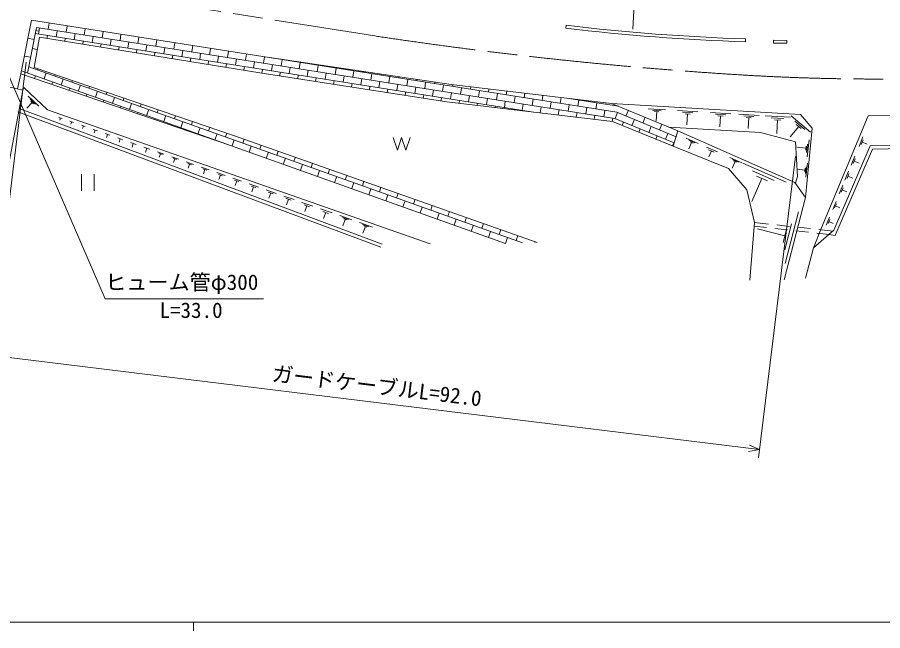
# Model space of a CAD drawing. Units: millimetres, scale not verified. Extents: x 40000 to 680000, y 20000 to 380000.
# Drawn here: x 247122 to 349679, y 204000 to 276689 of the extents above; entities that cross this region are included whole.
import ezdxf
from ezdxf.enums import TextEntityAlignment as Align

# ---------------------------------------------------------------- set-up
doc = ezdxf.new("R2010")
doc.units = ezdxf.units.MM
doc.header["$LTSCALE"] = 1000
doc.linetypes.add('CHAIN', pattern=[18.5, 12, -1.5, 3.5, -1.5])
for name, color, linetype, lineweight in [('M-BGD', 7, 'Continuous', 13), ('M-BMK', 2, 'CHAIN', 13), ('M-STR-HTXT', 7, 'Continuous', 13), ('M-STR-STRC', 7, 'Continuous', 13), ('M-TTL-BAND', 7, 'Continuous', 13)]:
    doc.layers.add(name, color=color, linetype=linetype, lineweight=lineweight)
doc.styles.add('ＭＳ ゴシック', font='')
doc.styles.get('ＭＳ ゴシック').set_extended_font_data('MS Gothic')

msp = doc.modelspace()

# ---------------------------------------------------------------- linework, layer by layer
at = {"layer": 'M-BGD'}
for p, q in [((248790, 276342), (247557, 269981)), ((248785, 276313), (248806, 276309)), ((250914, 276008), (250797, 275267)), ((248341, 270084), (249389, 275488)), ((249316, 275115), (249674, 275046)), ((249389, 275488), (317952, 264704)), ((249736, 275434), (249619, 274693)), ((251859, 275100), (251743, 274359)), ((253038, 275674), (252921, 274933)), ((255162, 275340), (255045, 274599)), ((257286, 275006), (257169, 274265)), ((312111, 275407), (312152, 275746)), ((248375, 274202), (249112, 274060)), ((249738, 274341), (249102, 270730)), ((249246, 274752), (308307, 265462)), ((250681, 274526), (250629, 274197)), ((252805, 274192), (252752, 273854)), ((253983, 274766), (253867, 274025)), ((254929, 273858), (254874, 273510)), ((256107, 274432), (255991, 273691)), ((258231, 274098), (258115, 273357)), ((259410, 274672), (259293, 273931)), ((261533, 274337), (261417, 273597)), ((263657, 274003), (263541, 273263)), ((333419, 274132), (333409, 273791)), ((248907, 273004), (249483, 272893)), ((257053, 273524), (256996, 273167)), ((259176, 273190), (259119, 272823)), ((260355, 273764), (260238, 273023)), ((261300, 272856), (261241, 272480)), ((262479, 273430), (262362, 272689)), ((264603, 273095), (264486, 272355)), ((265781, 273669), (265665, 272928)), ((267905, 273335), (267789, 272594)), ((270029, 273001), (269912, 272260)), ((247966, 272092), (248703, 271949)), ((263424, 272522), (263364, 272136)), ((265548, 272188), (265486, 271793)), ((266727, 272761), (266610, 272021)), ((267672, 271853), (267608, 271449)), ((268850, 272427), (268734, 271686)), ((270974, 272093), (270858, 271352)), ((272153, 272667), (272036, 271926)), ((274277, 272333), (274160, 271592)), ((276234, 272025), (318156, 265431)), ((276401, 271999), (276284, 271258)), ((277464, 271842), (277463, 271832)), ((307005, 249961), (248486, 270829)), ((269796, 271519), (269731, 271105)), ((271920, 271185), (271853, 270762)), ((273098, 271759), (272982, 271018)), ((274044, 270851), (273976, 270418)), ((275222, 271425), (275106, 270684)), ((277346, 271091), (277230, 270350)), ((278525, 271665), (278408, 270924)), ((279470, 270757), (279353, 270016)), ((279591, 271526), (279586, 271498)), ((280648, 271331), (280532, 270590)), ((281718, 271210), (281710, 271164)), ((282772, 270997), (282656, 270256)), ((283844, 270894), (283834, 270830)), ((247153, 268213), (247557, 269981)), ((272381, 261511), (247627, 270339)), ((249170, 269431), (249283, 269748)), ((249535, 270455), (249575, 270568)), ((250295, 269387), (250547, 270094)), ((251560, 269733), (251611, 269876)), ((276168, 270517), (276098, 270077)), ((278291, 270183), (278223, 269749)), ((280415, 269849), (280348, 269420)), ((281594, 270423), (281477, 269682)), ((283718, 270089), (283601, 269348)), ((284896, 270663), (284780, 269922)), ((285842, 269755), (285725, 269014)), ((285971, 270577), (285958, 270496)), ((287020, 270329), (286904, 269588)), ((288098, 270261), (288082, 270162)), ((289144, 269995), (289027, 269254)), ((290224, 269945), (290206, 269828)), ((251205, 268736), (251308, 269026)), ((252320, 268665), (252572, 269371)), ((253585, 269010), (253647, 269183)), ((282539, 269515), (282473, 269092)), ((284663, 269181), (284598, 268764)), ((286787, 268847), (286722, 268436)), ((287965, 269421), (287849, 268680)), ((290089, 269087), (289973, 268346)), ((291268, 269661), (291151, 268920)), ((292213, 268753), (292097, 268012)), ((292351, 269629), (292330, 269494)), ((293392, 269327), (293275, 268586)), ((294478, 269312), (294454, 269159)), ((295516, 268992), (295399, 268252)), ((296604, 268996), (296578, 268825)), ((247908, 268387), (247788, 268071)), ((253240, 268042), (253333, 268304)), ((254346, 267943), (254597, 268649)), ((255610, 268288), (255682, 268490)), ((256371, 267221), (256623, 267927)), ((257635, 267566), (257718, 267798)), ((288911, 268513), (288847, 268108)), ((291035, 268179), (290972, 267780)), ((293159, 267845), (293097, 267452)), ((294337, 268419), (294221, 267678)), ((296461, 268085), (296345, 267344)), ((297640, 268658), (297523, 267917)), ((298585, 267750), (298468, 267010)), ((298732, 268686), (298701, 268491)), ((299763, 268324), (299647, 267583)), ((300869, 268437), (300825, 268157)), ((301887, 267990), (301771, 267249)), ((303007, 268188), (302949, 267823)), ((305144, 267939), (305073, 267489)), ((307281, 267690), (307197, 267155)), ((248412, 267357), (249661, 266170)), ((248645, 266977), (249270, 266384)), ((248722, 266746), (249034, 266449)), ((255275, 267348), (255358, 267582)), ((257310, 266654), (257383, 266860)), ((258396, 266499), (258648, 267205)), ((259660, 266844), (259753, 267105)), ((295283, 267511), (295222, 267124)), ((297406, 267177), (297347, 266796)), ((299530, 266843), (299479, 266517)), ((300709, 267416), (300592, 266675)), ((302833, 267082), (302716, 266341)), ((304011, 267656), (303895, 266915)), ((304957, 266748), (304840, 266007)), ((306135, 267322), (306019, 266581)), ((308259, 266988), (308142, 266247)), ((309418, 267440), (309321, 266821)), ((310383, 266654), (310266, 265913)), ((311556, 267191), (311445, 266487)), ((312475, 267084), (318360, 266158)), ((312624, 267067), (312623, 267061)), ((313685, 266894), (313569, 266153)), ((314761, 266818), (314747, 266727)), ((290359, 249815), (247325, 265882)), ((248878, 266597), (248245, 265931)), ((259345, 265959), (259408, 266138)), ((260421, 265776), (260673, 266483)), ((261685, 266122), (261789, 266413)), ((262446, 265054), (262698, 265761)), ((263710, 265400), (263825, 265720)), ((301654, 266508), (301615, 266262)), ((303778, 266174), (303752, 266007)), ((305902, 265840), (305888, 265751)), ((307080, 266414), (306964, 265673)), ((309204, 266080), (309092, 265368)), ((311328, 265746), (311229, 265113)), ((312507, 266320), (312390, 265579)), ((314631, 265986), (314514, 265245)), ((315809, 266560), (315693, 265819)), ((316755, 265652), (316638, 264911)), ((316899, 266569), (316871, 266393)), ((325418, 263245), (317551, 266492)), ((317551, 266492), (339942, 265170)), ((319538, 265672), (319252, 264979)), ((321903, 265835), (323920, 265715)), ((322399, 265670), (323408, 265611)), ((325380, 265629), (327783, 265487)), ((290219, 249441), (247185, 265507)), ((252056, 264828), (252441, 264693)), ((252248, 264760), (252159, 264504)), ((261380, 265265), (261433, 265415)), ((263415, 264571), (263458, 264693)), ((264471, 264332), (264723, 265039)), ((265735, 264677), (265860, 265027)), ((308026, 265506), (308024, 265496)), ((313452, 265412), (313365, 264857)), ((315576, 265078), (315501, 264602)), ((317700, 264744), (317637, 264347)), ((317952, 264704), (324967, 261808)), ((318258, 265389), (317972, 264696)), ((318156, 265431), (325193, 262526)), ((321526, 264852), (321239, 264158)), ((322643, 265521), (323148, 265491)), ((322895, 265506), (322832, 264430)), ((325971, 265434), (327173, 265363)), ((326262, 265256), (326863, 265220)), ((326563, 265238), (326487, 263956)), ((329271, 265399), (331684, 265257)), ((329865, 265203), (331072, 265132)), ((330157, 265024), (330760, 264989)), ((330459, 265006), (330383, 263719)), ((332622, 265201), (335035, 265059)), ((333216, 265005), (334422, 264934)), ((333508, 264826), (334111, 264791)), ((333809, 264808), (333733, 263522)), ((335736, 265017), (338743, 264840)), ((336476, 264773), (337980, 264684)), ((338831, 265014), (341140, 263080)), ((253364, 264370), (253790, 264221)), ((253577, 264296), (253478, 264012)), ((254713, 263899), (255182, 263734)), ((254947, 263817), (254838, 263504)), ((265450, 263876), (265484, 263971)), ((266496, 263610), (266748, 264316)), ((267761, 263955), (267896, 264335)), ((268521, 262888), (268773, 263594)), ((269786, 263233), (269931, 263642)), ((324847, 261425), (317675, 264342)), ((318966, 264286), (318800, 263884)), ((320246, 264569), (319960, 263875)), ((322233, 263748), (321947, 263055)), ((323513, 264031), (323227, 263338)), ((336840, 264550), (337592, 264505)), ((337216, 264528), (337121, 262924)), ((339728, 263739), (338696, 262508)), ((339279, 264377), (340434, 263409)), ((339439, 263981), (340016, 263497)), ((256104, 263412), (256617, 263232)), ((256361, 263322), (256241, 262980)), ((257538, 262910), (258098, 262715)), ((257818, 262813), (257688, 262440)), ((267485, 263182), (267509, 263249)), ((270546, 262166), (270798, 262872)), ((271811, 262511), (271967, 262949)), ((320953, 263465), (320792, 263074)), ((322941, 262645), (322783, 262264)), ((324220, 262928), (323934, 262235)), ((325418, 263245), (324847, 261425)), ((339284, 257108), (325418, 263245)), ((259018, 262393), (259624, 262181)), ((259321, 262287), (259180, 261883)), ((260544, 261859), (261199, 261630)), ((260871, 261745), (260719, 261308)), ((269520, 262488), (269534, 262527)), ((271555, 261793), (271559, 261805)), ((272571, 261443), (272823, 262150)), ((273836, 261789), (273998, 262244)), ((275861, 261067), (276026, 261530)), ((291670, 262440), (292170, 260940)), ((292170, 260940), (292670, 262440)), ((292670, 262440), (293170, 260940)), ((293170, 260940), (293670, 262440)), ((324928, 261824), (324775, 261454)), ((326407, 262370), (327827, 261741)), ((327033, 261866), (326698, 261109)), ((326720, 262118), (327430, 261804)), ((326856, 261945), (327211, 261788)), ((340768, 261673), (340660, 260663)), ((340956, 262164), (340741, 260143)), ((346872, 261398), (347335, 262513)), ((347136, 261615), (347368, 262172)), ((347252, 261894), (347846, 261646)), ((262118, 261309), (262823, 261062)), ((262470, 261186), (262306, 260716)), ((263741, 260741), (264498, 260477)), ((263895, 260574), (264273, 260442)), ((264084, 260508), (263943, 260104)), ((274596, 260721), (274848, 261428)), ((276622, 259999), (276873, 260706)), ((277886, 260345), (278054, 260816)), ((328799, 261311), (330104, 260734)), ((329049, 260993), (329701, 260704)), ((329375, 260848), (329067, 260153)), ((340579, 261182), (339502, 261296)), ((340606, 261434), (340552, 260929)), ((348470, 261072), (344261, 251289)), ((265415, 260156), (266225, 259872)), ((265580, 259977), (265985, 259835)), ((265782, 259906), (265631, 259474)), ((267141, 259552), (268006, 259249)), ((278647, 259277), (278899, 259983)), ((279911, 259622), (280082, 260102)), ((331550, 260094), (332986, 259458)), ((332183, 259584), (331844, 258819)), ((331867, 259839), (332584, 259521)), ((332004, 259664), (332363, 259505)), ((345942, 259163), (346388, 260237)), ((346197, 259372), (346420, 259909)), ((346308, 259641), (346881, 259402)), ((267317, 259361), (267750, 259210)), ((267533, 259285), (267372, 258824)), ((268922, 258929), (269844, 258607)), ((269109, 258726), (269570, 258565)), ((269340, 258645), (269168, 258154)), ((280672, 258555), (280924, 259261)), ((281936, 258900), (282110, 259388)), ((282697, 257833), (282949, 258539)), ((283961, 258178), (284138, 258673)), ((333103, 259406), (338237, 257134)), ((334235, 258496), (336802, 257360)), ((340455, 258585), (339573, 258679)), ((340477, 258792), (340433, 258378)), ((340609, 258987), (340521, 258160)), ((340763, 259388), (340588, 257735)), ((345199, 257376), (345645, 258450)), ((254728, 258110), (254728, 256110)), ((256228, 258110), (256228, 256110)), ((270758, 258287), (271738, 257944)), ((270958, 258071), (271448, 257899)), ((271203, 257985), (271020, 257462)), ((272652, 257625), (273693, 257261)), ((284722, 257111), (284974, 257817)), ((285986, 257456), (286166, 257959)), ((335367, 257585), (334155, 254847)), ((334726, 257869), (336009, 257301)), ((345453, 257585), (345677, 258122)), ((345565, 257854), (346138, 257615)), ((272864, 257395), (273384, 257213)), ((273124, 257304), (272930, 256749)), ((274605, 256942), (275708, 256556)), ((274830, 256698), (275381, 256505)), ((275105, 256602), (274900, 256014)), ((286747, 256388), (286999, 257095)), ((288011, 256734), (288194, 257245)), ((290037, 256012), (290222, 256531)), ((340547, 255353), (339284, 257108)), ((344537, 255786), (344958, 256798)), ((344777, 255983), (344988, 256489)), ((276620, 256237), (277787, 255829)), ((276857, 255979), (277441, 255775)), ((277149, 255877), (276931, 255255)), ((278697, 255510), (279930, 255079)), ((288772, 255666), (289024, 256373)), ((290797, 254944), (291049, 255651)), ((292062, 255289), (292250, 255817)), ((344883, 256236), (345422, 256012)), ((278948, 255238), (279565, 255023)), ((279256, 255131), (279026, 254473)), ((280840, 254761), (282141, 254306)), ((281105, 254474), (281755, 254246)), ((281430, 254360), (281187, 253666)), ((292822, 254222), (293074, 254928)), ((294087, 254567), (294278, 255103)), ((296112, 253845), (296306, 254389)), ((338020, 245585), (340547, 255353)), ((343754, 253903), (344160, 254880)), ((343986, 254093), (344189, 254582)), ((283050, 253988), (284422, 253509)), ((283329, 253685), (284015, 253446)), ((283672, 253566), (283416, 252834)), ((294847, 253500), (295099, 254206)), ((296872, 252778), (297124, 253484)), ((298137, 253123), (298334, 253675)), ((339686, 253621), (338107, 247518)), ((344087, 254338), (344609, 254121)), ((285329, 253191), (286773, 252686)), ((285657, 252969), (286379, 252716)), ((285984, 252746), (285715, 251976)), ((285803, 252809), (286164, 252683)), ((287680, 252369), (289199, 251838)), ((298898, 252055), (299149, 252762)), ((300162, 252401), (300362, 252961)), ((334491, 252368), (333949, 245520)), ((334491, 252368), (336157, 252186)), ((342984, 252053), (343377, 252997)), ((343208, 252237), (343405, 252709)), ((343306, 252473), (343810, 252263)), ((288024, 252135), (288784, 251869)), ((288368, 251901), (288085, 251091)), ((288179, 251967), (288558, 251835)), ((300923, 251333), (301175, 252040)), ((302187, 251679), (302390, 252247)), ((302948, 250611), (303200, 251318)), ((304212, 250957), (304418, 251533)), ((334456, 251928), (335912, 251770)), ((338082, 250780), (334827, 251622)), ((336906, 251661), (338397, 251499)), ((337151, 252078), (338642, 251915)), ((338280, 251543), (337885, 250017)), ((338884, 252201), (338095, 249149)), ((339391, 251390), (340882, 251228)), ((339636, 251807), (341127, 251644)), ((342121, 251536), (343787, 251355)), ((304973, 249889), (305225, 250595)), ((306237, 250234), (306446, 250819)), ((341876, 251119), (343331, 250961)), ((308440, 250011), (308474, 250105)), ((341494, 249373), (340547, 245772))]:
    msp.add_line(p, q, dxfattribs=at)
for points in [[(248790, 276342), (276234, 272025), (298537, 268709), (317551, 266492)], [(317675, 264342), (298028, 266691), (275866, 270112), (249738, 274341)], [(304973, 249889), (272381, 261511), (247557, 269981)], [(249102, 270730), (272756, 262681), (308713, 250021)], [(398295, 268706), (381900, 266688), (374266, 266004), (363141, 265196), (347945, 265021)], [(245376, 255380), (247788, 268071), (245108, 268672)], [(296061, 249862), (250716, 265720), (247908, 268387)], [(400673, 266235), (393076, 264890), (381982, 263401), (374208, 262471), (363206, 261786), (348205, 261467)], [(401116, 265783), (393332, 264509), (382035, 263004), (374244, 262072), (363222, 261387), (348470, 261072)], [(340547, 255353), (341315, 263547), (339942, 265170)], [(341494, 249373), (342383, 251650), (347945, 265021)], [(339334, 261925), (335201, 263033), (324336, 263685)], [(339337, 257034), (339568, 257807), (339334, 261925)], [(324847, 261425), (331403, 258778), (333579, 256244), (334491, 252368)], [(348205, 261467), (343894, 251447), (341494, 249373)], [(343331, 250961), (344032, 250846), (344261, 251289)]]:
    msp.add_lwpolyline(points, dxfattribs=at)
msp.add_lwpolyline([(336731, 273962), (338311, 273941), (338307, 273618), (336726, 273639)], close=True, dxfattribs=at)
for radius in [241713, 241372]:
    msp.add_arc((341037, 515384), radius, 263.12685, 268.19143, dxfattribs=at)
at = {"layer": 'M-BMK'}
msp.add_line((289498, 274481), (269116, 277711), dxfattribs=at)
for centre, radius, start, end in [((363181, 760723), 491793, 261.38321, 266.45187), ((349074, 536573), 267200, 266.49631, 273.94627)]:
    msp.add_arc(centre, radius, start, end, dxfattribs=at)
at = {"layer": 'M-STR-HTXT'}
for p, q in [((244325, 273855), (257544, 243334)), ((248182, 271379), (243802, 235646)), ((339334, 260207), (334955, 224474)), ((257544, 243334), (276294, 243334)), ((243924, 236639), (335076, 225467)), ((335076, 225467), (333881, 225991)), ((335076, 225467), (333790, 225247))]:
    msp.add_line(p, q, dxfattribs=at)
at = {"layer": 'M-STR-STRC'}
msp.add_line((321340, 297692), (320050, 275292), dxfattribs=at)
at = {"layer": 'M-TTL-BAND'}
for p, q in [((40000, 205000), (579000, 205000)), ((268000, 205000), (268000, 204000))]:
    msp.add_line(p, q, dxfattribs=at)

# ---------------------------------------------------------------- texts
at = {"layer": 'M-STR-HTXT', "style": 'ＭＳ ゴシック'}
msp.add_text('ヒューム管φ300', height=1833, dxfattribs=at).set_placement((257544, 243834), align=Align.BOTTOM_LEFT)
msp.add_text('L=33.0', height=1833, dxfattribs=at).set_placement((267711, 240512), align=Align.BOTTOM_CENTER)
msp.add_text('ガードケーブルL=92.0', height=1833, rotation=353.012, dxfattribs=at).set_placement((289561, 231549), align=Align.BOTTOM_CENTER)

doc.saveas('drawing.dxf')
